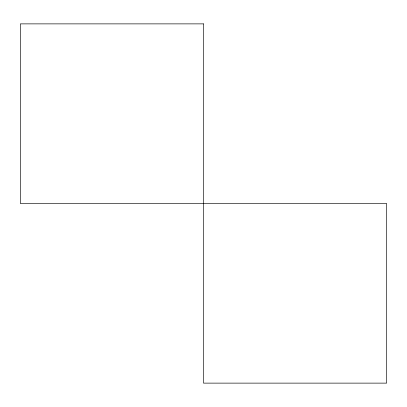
<?xml version="1.0" encoding="UTF-8"?>
<svg xmlns="http://www.w3.org/2000/svg" width="407" height="407" viewBox="0 0 407 407"><rect width="100%" height="100%" fill="white"/><g stroke="black" fill="none" stroke-linecap="round" stroke-linejoin="round"><path stroke-width="0.61" d="M203.5 23.876L20.35 23.876L20.35 203.5L386.65 203.5L386.65 383.124L203.5 383.124L203.5 23.876"/></g></svg>
